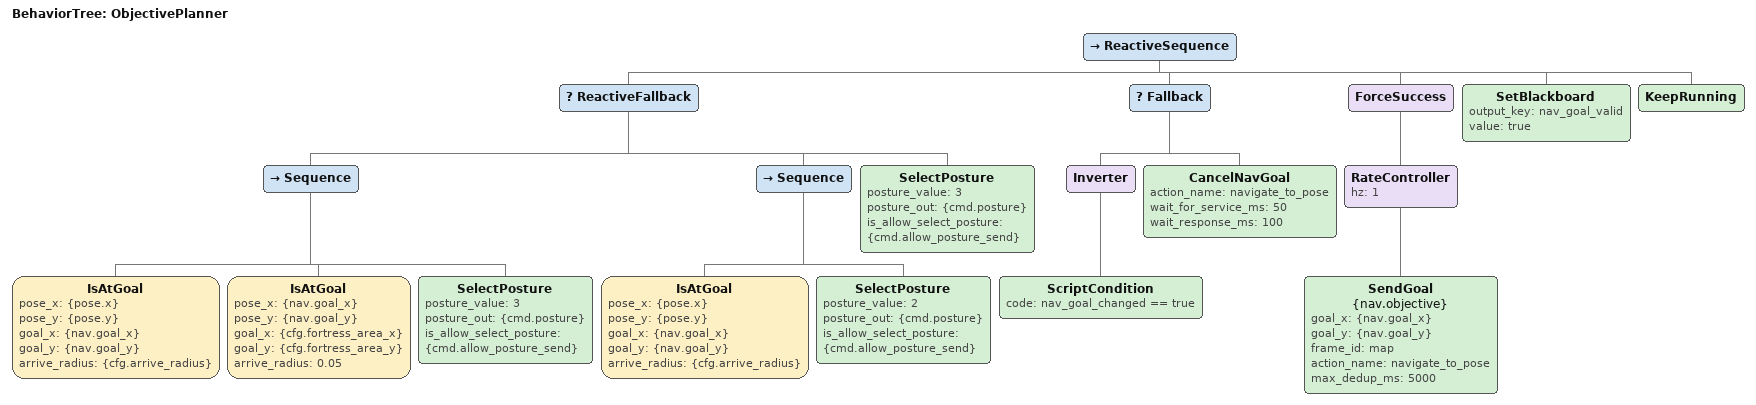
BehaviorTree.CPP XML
<?xml version="1.0" encoding="UTF-8"?>
<root BTCPP_format="4">

    <BehaviorTree ID="ObjectivePlanner">
        <ReactiveSequence>
            <!-- 目标规划姿态：到达堡垒区→移动(3)，其他目标到达→防御(2)，导航中→移动(3) -->
            <ReactiveFallback>
                <Sequence>
                    <IsAtGoal pose_x="{pose.x}" pose_y="{pose.y}"
                              goal_x="{nav.goal_x}" goal_y="{nav.goal_y}"
                              arrive_radius="{cfg.arrive_radius}"/>
                    <IsAtGoal pose_x="{nav.goal_x}" pose_y="{nav.goal_y}"
                              goal_x="{cfg.fortress_area_x}" goal_y="{cfg.fortress_area_y}"
                              arrive_radius="0.05"/>
                    <SelectPosture posture_value="3"
                                   posture_out="{cmd.posture}"
                                   is_allow_select_posture="{cmd.allow_posture_send}"/>
                </Sequence>
                <Sequence>
                    <IsAtGoal pose_x="{pose.x}" pose_y="{pose.y}"
                              goal_x="{nav.goal_x}" goal_y="{nav.goal_y}"
                              arrive_radius="{cfg.arrive_radius}"/>
                    <SelectPosture posture_value="2"
                                   posture_out="{cmd.posture}"
                                   is_allow_select_posture="{cmd.allow_posture_send}"/>
                </Sequence>
                <SelectPosture posture_value="3"
                               posture_out="{cmd.posture}"
                               is_allow_select_posture="{cmd.allow_posture_send}"/>
            </ReactiveFallback>

            <Fallback>
                <Inverter>
                    <ScriptCondition code="nav_goal_changed == true"/>
                </Inverter>
                <CancelNavGoal action_name="navigate_to_pose"
                               wait_for_service_ms="50"
                               wait_response_ms="100"/>
            </Fallback>

            <!-- 发送导航目标给 Nav2（同一目标默认只发一次，避免密集重发导致崩溃） -->
            <!-- ForceSuccess: 即使 Nav2 导航失败/中止，ObjectivePlanner 也保持活跃 -->
            <!-- max_dedup_ms=5000: 同一目标去重时间间隔为5秒；只有目标变化或 CancelNavGoal 清缓存后才重发 -->
            <!-- 底盘旋转由全局 GlobalRobotControl 根据 is_at_nav_goal 控制 -->
            <ForceSuccess>
                <RateController hz="1">
                    <SendGoal name="{nav.objective}"
                              goal_x="{nav.goal_x}" goal_y="{nav.goal_y}"
                              frame_id="map" action_name="navigate_to_pose"
                              max_dedup_ms="5000"/>
                </RateController>
            </ForceSuccess>
            <SetBlackboard output_key="nav_goal_valid" value="true"/>
            <KeepRunning/>
        </ReactiveSequence>
    </BehaviorTree>

</root>
